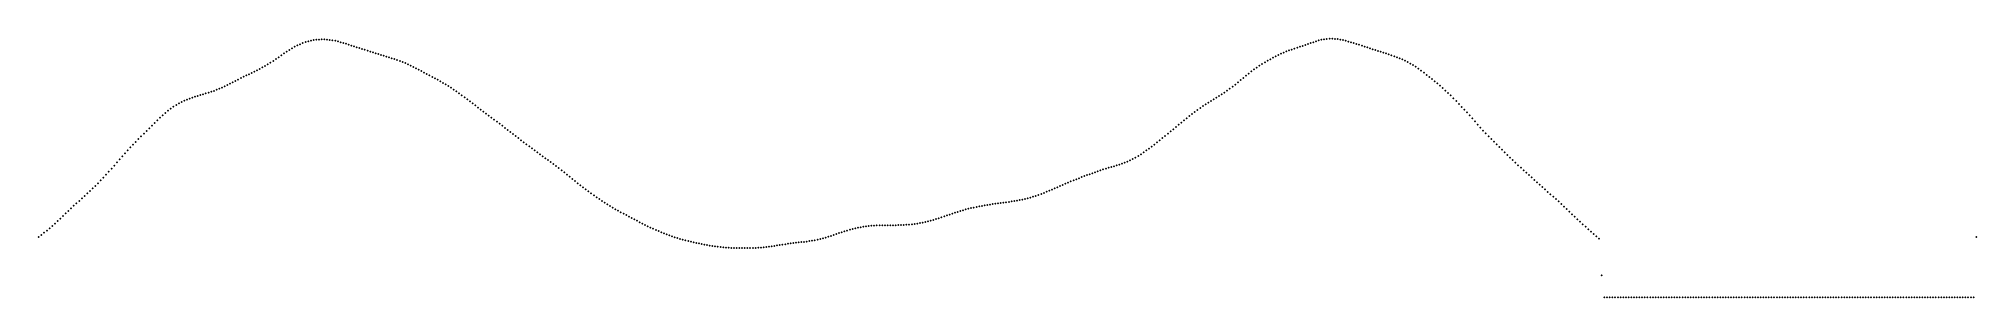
# Model space of a CAD drawing. Header units: metres. Extents: x 0 to 360, y 49 to 97.
import ezdxf

# ---------------------------------------------------------------- set-up
doc = ezdxf.new("R2010")
doc.units = ezdxf.units.M

msp = doc.modelspace()

# ---------------------------------------------------------------- linework, layer by layer
for p in [(238.5, 97.08), (239, 97.14), (239.5, 97.17), (240, 97.17), (240.5, 97.15), (241, 97.09), (44.5, 93.73), (45, 94.08), (45.5, 94.43), (46, 94.77), (46.5, 95.09), (47, 95.39), (47.5, 95.67), (48, 95.93), (48.5, 96.16), (49, 96.36), (49.5, 96.54), (50, 96.68), (50.5, 96.81), (51, 96.91), (51.5, 96.98), (52, 97.02), (52.5, 97.04), (53, 97.03), (53.5, 97.01), (54, 96.96), (54.5, 96.88), (55, 96.78), (55.5, 96.67), (56, 96.53), (56.5, 96.39), (57, 96.23), (57.5, 96.07), (58, 95.9), (58.5, 95.74), (59, 95.58), (59.5, 95.42), (60, 95.26), (60.5, 95.11), (61, 94.95), (61.5, 94.79), (62, 94.63), (62.5, 94.48), (63, 94.33), (63.5, 94.17), (64, 94.02), (64.5, 93.87), (65, 93.71), (65.5, 93.55), (229, 93.64), (229.5, 93.9), (230, 94.14), (230.5, 94.38), (231, 94.59), (231.5, 94.8), (232, 94.99), (232.5, 95.16), (233, 95.33), (233.5, 95.5), (234, 95.67), (234.5, 95.84), (235, 96.02), (235.5, 96.19), (236, 96.36), (236.5, 96.53), (237, 96.7), (237.5, 96.85), (238, 96.98), (241.5, 97.01), (242, 96.91), (242.5, 96.79), (243, 96.65), (243.5, 96.5), (244, 96.35), (244.5, 96.2), (245, 96.04), (245.5, 95.88), (246, 95.72), (246.5, 95.55), (247, 95.39), (247.5, 95.23), (248, 95.07), (248.5, 94.91), (249, 94.76), (249.5, 94.6), (250, 94.44), (250.5, 94.28), (251, 94.11), (251.5, 93.93), (252, 93.74), (252.5, 93.54), (38, 90.11), (38.5, 90.35), (39, 90.59), (39.5, 90.83), (40, 91.08), (40.5, 91.33), (41, 91.58), (41.5, 91.85), (42, 92.12), (42.5, 92.41), (43, 92.71), (43.5, 93.04), (44, 93.38), (66, 93.39), (66.5, 93.22), (67, 93.04), (67.5, 92.85), (68, 92.64), (68.5, 92.42), (69, 92.19), (69.5, 91.95), (70, 91.7), (70.5, 91.44), (71, 91.17), (71.5, 90.9), (72, 90.63), (72.5, 90.36), (73, 90.08), (223.5, 89.9), (224, 90.31), (224.5, 90.71), (225, 91.1), (225.5, 91.46), (226, 91.81), (226.5, 92.15), (227, 92.48), (227.5, 92.79), (228, 93.09), (228.5, 93.37), (253, 93.32), (253.5, 93.09), (254, 92.84), (254.5, 92.57), (255, 92.28), (255.5, 91.98), (256, 91.63), (256.5, 91.25), (257, 90.86), (257.5, 90.46), (258, 90.08), (29, 86.4), (29.5, 86.55), (30, 86.7), (30.5, 86.85), (31, 87.01), (31.5, 87.16), (32, 87.33), (32.5, 87.49), (33, 87.7), (33.5, 87.89), (34, 88.11), (34.5, 88.34), (35, 88.59), (35.5, 88.84), (36, 89.09), (36.5, 89.35), (37, 89.6), (37.5, 89.86), (73.5, 89.81), (74, 89.54), (74.5, 89.26), (75, 88.98), (75.5, 88.68), (76, 88.38), (76.5, 88.06), (77, 87.73), (77.5, 87.39), (78, 87.04), (78.5, 86.68), (79, 86.31), (219, 86.51), (219.5, 86.83), (220, 87.17), (220.5, 87.52), (221, 87.89), (221.5, 88.27), (222, 88.66), (222.5, 89.07), (223, 89.49), (258.5, 89.69), (259, 89.28), (259.5, 88.87), (260, 88.44), (260.5, 88.01), (261, 87.53), (261.5, 87.08), (262, 86.63), (23, 82.97), (23.5, 83.41), (24, 83.82), (24.5, 84.2), (25, 84.55), (25.5, 84.88), (26, 85.17), (26.5, 85.43), (27, 85.66), (27.5, 85.87), (28, 86.06), (28.5, 86.24), (79.5, 85.93), (80, 85.55), (80.5, 85.17), (81, 84.78), (81.5, 84.4), (82, 84.02), (82.5, 83.65), (83, 83.28), (83.5, 82.91), (213.5, 82.8), (214, 83.19), (214.5, 83.58), (215, 83.96), (215.5, 84.33), (216, 84.67), (216.5, 85), (217, 85.3), (217.5, 85.6), (218, 85.9), (218.5, 86.2), (262.5, 86.13), (263, 85.6), (263.5, 85.05), (264, 84.52), (264.5, 84), (265, 83.48), (265.5, 82.95), (19.5, 79.53), (20, 80.03), (20.5, 80.53), (21, 81.04), (21.5, 81.53), (22, 82.03), (22.5, 82.51), (84, 82.53), (84.5, 82.16), (85, 81.78), (85.5, 81.39), (86, 81.01), (86.5, 80.62), (87, 80.24), (87.5, 79.86), (88, 79.48), (88.5, 79.1), (209, 79.12), (209.5, 79.54), (210, 79.96), (210.5, 80.37), (211, 80.78), (211.5, 81.19), (212, 81.6), (212.5, 82), (213, 82.4), (266, 82.41), (266.5, 81.83), (267, 81.23), (267.5, 80.65), (268, 80.11), (268.5, 79.58), (16, 75.89), (16.5, 76.44), (17, 76.98), (17.5, 77.5), (18, 78.02), (18.5, 78.53), (19, 79.03), (89, 78.71), (89.5, 78.33), (90, 77.95), (90.5, 77.58), (91, 77.2), (91.5, 76.82), (92, 76.44), (92.5, 76.07), (93, 75.7), (204.5, 75.72), (205, 76.07), (205.5, 76.42), (206, 76.78), (206.5, 77.15), (207, 77.53), (207.5, 77.92), (208, 78.31), (208.5, 78.71), (269, 79.05), (269.5, 78.54), (270, 78.04), (270.5, 77.54), (271, 77.05), (271.5, 76.56), (272, 76.07), (272.5, 75.59), (12.5, 71.92), (13, 72.48), (13.5, 73.05), (14, 73.63), (14.5, 74.2), (15, 74.78), (15.5, 75.34), (93.5, 75.34), (94, 74.99), (94.5, 74.63), (95, 74.27), (95.5, 73.91), (96, 73.53), (96.5, 73.15), (97, 72.75), (97.5, 72.35), (98, 71.95), (195, 72.02), (195.5, 72.2), (196, 72.38), (196.5, 72.56), (197, 72.73), (197.5, 72.9), (198, 73.06), (198.5, 73.21), (199, 73.36), (199.5, 73.5), (200, 73.65), (200.5, 73.8), (201, 73.97), (201.5, 74.15), (202, 74.35), (202.5, 74.58), (203, 74.83), (203.5, 75.1), (204, 75.4), (273, 75.11), (273.5, 74.63), (274, 74.16), (274.5, 73.69), (275, 73.22), (275.5, 72.76), (276, 72.31), (9, 68.44), (9.5, 68.9), (10, 69.37), (10.5, 69.85), (11, 70.34), (11.5, 70.85), (12, 71.38), (98.5, 71.54), (99, 71.14), (99.5, 70.74), (100, 70.34), (100.5, 69.95), (101, 69.56), (101.5, 69.19), (102, 68.82), (102.5, 68.45), (186, 68.35), (186.5, 68.54), (187, 68.75), (187.5, 68.96), (188, 69.17), (188.5, 69.39), (189, 69.61), (189.5, 69.83), (190, 70.04), (190.5, 70.26), (191, 70.47), (191.5, 70.68), (192, 70.89), (192.5, 71.08), (193, 71.28), (193.5, 71.47), (194, 71.66), (194.5, 71.84), (276.5, 71.86), (277, 71.42), (277.5, 70.97), (278, 70.53), (278.5, 70.08), (279, 69.63), (279.5, 69.19), (280, 68.74), (5, 64.74), (5.5, 65.21), (6, 65.68), (6.5, 66.15), (7, 66.61), (7.5, 67.07), (8, 67.52), (8.5, 67.98), (103, 68.1), (103.5, 67.74), (104, 67.4), (104.5, 67.05), (105, 66.72), (105.5, 66.4), (106, 66.09), (106.5, 65.8), (107, 65.51), (107.5, 65.23), (108, 64.95), (170, 64.86), (170.5, 65.03), (171, 65.18), (171.5, 65.33), (172, 65.47), (172.5, 65.6), (173, 65.72), (173.5, 65.83), (174, 65.94), (174.5, 66.04), (175, 66.14), (175.5, 66.23), (176, 66.31), (176.5, 66.39), (177, 66.46), (177.5, 66.53), (178, 66.6), (178.5, 66.67), (179, 66.74), (179.5, 66.81), (180, 66.88), (180.5, 66.95), (181, 67.03), (181.5, 67.12), (182, 67.21), (182.5, 67.31), (183, 67.43), (183.5, 67.55), (184, 67.69), (184.5, 67.83), (185, 67.99), (185.5, 68.16), (280.5, 68.3), (281, 67.85), (281.5, 67.4), (282, 66.95), (282.5, 66.49), (283, 66.02), (283.5, 65.54), (284, 65.07), (1, 61.15), (1.5, 61.56), (2, 61.99), (2.5, 62.42), (3, 62.86), (3.5, 63.32), (4, 63.78), (4.5, 64.26), (108.5, 64.68), (109, 64.42), (109.5, 64.16), (110, 63.9), (110.5, 63.63), (111, 63.37), (111.5, 63.11), (112, 62.86), (112.5, 62.61), (113, 62.36), (113.5, 62.12), (114, 61.89), (114.5, 61.66), (115, 61.45), (115.5, 61.24), (149, 61.24), (149.5, 61.4), (150, 61.56), (150.5, 61.71), (151, 61.85), (151.5, 61.98), (152, 62.09), (152.5, 62.18), (153, 62.26), (153.5, 62.33), (154, 62.39), (154.5, 62.44), (155, 62.48), (155.5, 62.51), (156, 62.53), (156.5, 62.54), (157, 62.55), (157.5, 62.55), (158, 62.55), (158.5, 62.55), (159, 62.55), (159.5, 62.56), (160, 62.58), (160.5, 62.6), (161, 62.63), (161.5, 62.67), (162, 62.72), (162.5, 62.78), (163, 62.85), (163.5, 62.94), (164, 63.03), (164.5, 63.13), (165, 63.25), (165.5, 63.38), (166, 63.52), (166.5, 63.68), (167, 63.84), (167.5, 64.01), (168, 64.18), (168.5, 64.35), (169, 64.53), (169.5, 64.7), (284.5, 64.59), (285, 64.11), (285.5, 63.64), (286, 63.18), (286.5, 62.72), (287, 62.26), (287.5, 61.81), (288, 61.36), (0, 60.33), (0.5, 60.74), (116, 61.04), (116.5, 60.84), (117, 60.66), (117.5, 60.48), (118, 60.32), (118.5, 60.16), (119, 60.01), (119.5, 59.86), (120, 59.73), (120.5, 59.6), (121, 59.49), (121.5, 59.37), (122, 59.27), (122.5, 59.16), (123, 59.06), (123.5, 58.96), (124, 58.86), (124.5, 58.77), (125, 58.69), (125.5, 58.61), (126, 58.54), (126.5, 58.48), (127, 58.43), (127.5, 58.39), (128, 58.36), (128.5, 58.33), (129, 58.31), (129.5, 58.3), (130, 58.29), (130.5, 58.29), (131, 58.29), (131.5, 58.29), (132, 58.3), (132.5, 58.3), (133, 58.32), (133.5, 58.35), (134, 58.38), (134.5, 58.43), (135, 58.49), (135.5, 58.55), (136, 58.63), (136.5, 58.7), (137, 58.78), (137.5, 58.87), (138, 58.95), (138.5, 59.02), (139, 59.1), (139.5, 59.17), (140, 59.23), (140.5, 59.29), (141, 59.35), (141.5, 59.41), (142, 59.46), (142.5, 59.52), (143, 59.59), (143.5, 59.67), (144, 59.76), (144.5, 59.86), (145, 59.97), (145.5, 60.1), (146, 60.24), (146.5, 60.39), (147, 60.56), (147.5, 60.72), (148, 60.89), (148.5, 61.07), (288.5, 60.92), (289, 60.48), (289.5, 60.02), (359.5, 60.33), (290, 53.27), (290.5, 49.17), (291, 49.17), (291.5, 49.17), (292, 49.17), (292.5, 49.17), (293, 49.17), (293.5, 49.17), (294, 49.17), (294.5, 49.17), (295, 49.17), (295.5, 49.17), (296, 49.17), (296.5, 49.17), (297, 49.17), (297.5, 49.17), (298, 49.17), (298.5, 49.17), (299, 49.17), (299.5, 49.17), (300, 49.17), (300.5, 49.17), (301, 49.17), (301.5, 49.17), (302, 49.17), (302.5, 49.17), (303, 49.17), (303.5, 49.17), (304, 49.17), (304.5, 49.17), (305, 49.17), (305.5, 49.17), (306, 49.17), (306.5, 49.17), (307, 49.17), (307.5, 49.17), (308, 49.17), (308.5, 49.17), (309, 49.17), (309.5, 49.17), (310, 49.17), (310.5, 49.17), (311, 49.17), (311.5, 49.17), (312, 49.17), (312.5, 49.17), (313, 49.17), (313.5, 49.17), (314, 49.17), (314.5, 49.17), (315, 49.17), (315.5, 49.17), (316, 49.17), (316.5, 49.17), (317, 49.17), (317.5, 49.17), (318, 49.17), (318.5, 49.17), (319, 49.17), (319.5, 49.17), (320, 49.17), (320.5, 49.17), (321, 49.17), (321.5, 49.17), (322, 49.17), (322.5, 49.17), (323, 49.17), (323.5, 49.17), (324, 49.17), (324.5, 49.17), (325, 49.17), (325.5, 49.17), (326, 49.17), (326.5, 49.17), (327, 49.17), (327.5, 49.17), (328, 49.17), (328.5, 49.17), (329, 49.17), (329.5, 49.17), (330, 49.17), (330.5, 49.17), (331, 49.17), (331.5, 49.17), (332, 49.17), (332.5, 49.17), (333, 49.17), (333.5, 49.17), (334, 49.17), (334.5, 49.17), (335, 49.17), (335.5, 49.17), (336, 49.17), (336.5, 49.17), (337, 49.17), (337.5, 49.17), (338, 49.17), (338.5, 49.17), (339, 49.17), (339.5, 49.17), (340, 49.17), (340.5, 49.17), (341, 49.17), (341.5, 49.17), (342, 49.17), (342.5, 49.17), (343, 49.17), (343.5, 49.17), (344, 49.17), (344.5, 49.17), (345, 49.17), (345.5, 49.17), (346, 49.17), (346.5, 49.17), (347, 49.17), (347.5, 49.17), (348, 49.17), (348.5, 49.17), (349, 49.17), (349.5, 49.17), (350, 49.17), (350.5, 49.17), (351, 49.17), (351.5, 49.17), (352, 49.17), (352.5, 49.17), (353, 49.17), (353.5, 49.17), (354, 49.17), (354.5, 49.17), (355, 49.17), (355.5, 49.17), (356, 49.17), (356.5, 49.17), (357, 49.17), (357.5, 49.17), (358, 49.17), (358.5, 49.17), (359, 49.17)]:
    msp.add_point(p)

doc.saveas('drawing.dxf')
